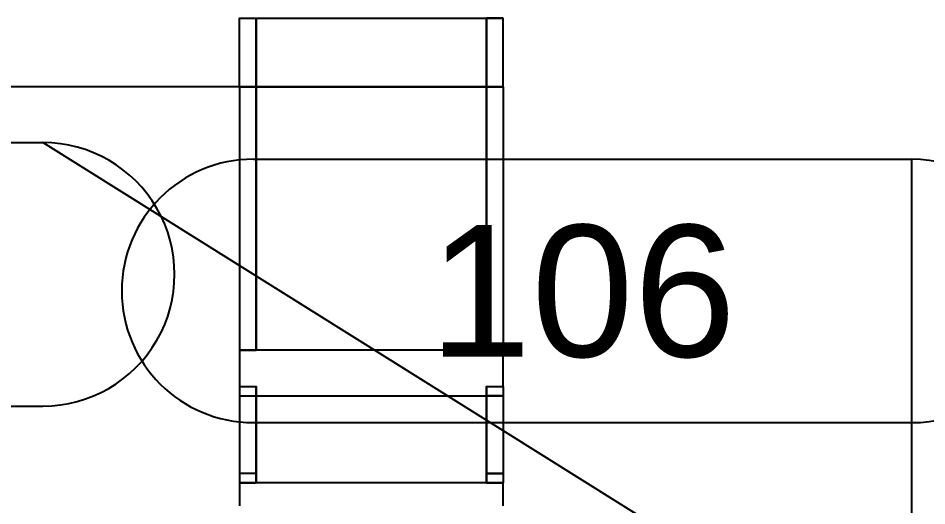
# Model space of a CAD drawing. Header units: inches. Extents: x -21257 to 11444, y 0 to 8704.
# Drawn here: x 2575.9 to 2658.7, y 7272.9 to 7317.3 of the extents above; entities that cross this region are included whole.
import ezdxf
from ezdxf.enums import TextEntityAlignment as Align

# ---------------------------------------------------------------- set-up
doc = ezdxf.new("R2010")
doc.units = ezdxf.units.IN
doc.header["$MEASUREMENT"] = 0
for name, color, linetype in [('100-CONV-NUMBERS', 3, 'Continuous'), ('200-CONV-NUMBERS', 4, 'Continuous'), ('300-CONV-LAYOUT', 6, 'Continuous'), ('300-CONV-LAYOUT-MERGE', 6, 'Continuous'), ('300-CONV-NUMBERS', 6, 'Continuous')]:
    doc.layers.add(name, color=color, linetype=linetype)
doc.styles.get("Standard").update_dxf_attribs({"font": 'helvl.shx'})

# ---------------------------------------------------------------- blocks, each defined once
blk = doc.blocks.new('DCBLOCK')
at = {"linetype": 'Continuous'}
for p, q in [((-0.625, 0), (0, 0)), ((-0.625, -0.25), (0, -0.25))]:
    blk.add_line(p, q, dxfattribs=at)
for centre, start, end in [((-0.625, -0.125), 89.99998, 269.99994), ((0, -0.125), 269.99994, 89.99998)]:
    blk.add_arc(centre, 0.125, start, end)
blk.add_attdef('FORTNAITEM', text='', height=0.125).set_placement((-0.3125, -0.125), align=Align.MIDDLE_CENTER)
at = {"flags": 1}
blk.add_attdef('SERIALNUM', (-0.625, -0.34375), '', height=0.125, dxfattribs=at)
blk = doc.blocks.new('Promise-US15-100330-00-20-408 200 Series')
at = {"layer": '200-CONV-NUMBERS', "color": 1, "linetype": 'Continuous'}
blk.add_line((-12892.656, -7314.562, 138), (-12971.818, -7265.051, 360), dxfattribs=at)
at = {"layer": '200-CONV-NUMBERS', "color": 1, "xscale": 96, "yscale": 96, "zscale": 96}
blk.add_blockref('DCBLOCK', (-12971.818, -7265.051, 360), dxfattribs=at)

msp = doc.modelspace()

# ---------------------------------------------------------------- linework, layer by layer
at = {"layer": '100-CONV-NUMBERS', "linetype": 'Continuous'}
msp.add_line((2657.343, 7256.486, 30), (2657.343, 7304.486, 360), dxfattribs=at)
at = {"layer": '300-CONV-LAYOUT', "linetype": 'Continuous'}
for p, q in [((2596.099, 7311.081, 330), (2597.599, 7311.081, 330)), ((2596.099, 7311.081, 323.5), (2597.599, 7311.081, 323.5)), ((2596.099, 7311.081, 330), (2597.599, 7311.081, 330)), ((2597.599, 7311.081, 320.5), (2596.099, 7311.081, 320.5)), ((2597.599, 7311.081, 323.5), (2597.599, 7311.081, 330)), ((2597.599, 7311.081, 330), (2597.599, 7311.081, 320.5)), ((2620.099, 7311.081, 330), (2618.599, 7311.081, 330)), ((2618.599, 7311.081, 330), (2618.599, 7311.081, 323.5)), ((2618.599, 7311.081, 323.5), (2620.099, 7311.081, 323.5)), ((2618.599, 7311.081, 330), (2620.099, 7311.081, 330)), ((2618.599, 7311.081, 330), (2618.599, 7311.081, 320.5)), ((2618.599, 7311.081, 320.5), (2620.099, 7311.081, 320.5)), ((2596.099, 7287.081, 330), (2597.599, 7287.081, 330)), ((2597.599, 7287.081, 323.5), (2596.099, 7287.081, 323.5)), ((2597.599, 7287.081, 330), (2597.599, 7287.081, 323.5)), ((2618.599, 7287.081, 330), (2620.099, 7287.081, 330)), ((2618.599, 7287.081, 330), (2618.599, 7287.081, 323.5)), ((2618.599, 7287.081, 323.5), (2620.099, 7287.081, 323.5)), ((2596.099, 7283.783, 323.284), (2597.599, 7283.783, 323.284)), ((2597.599, 7283.783, 323.284), (2597.599, 7282.935, 329.728)), ((2618.599, 7282.935, 329.728), (2618.599, 7283.783, 323.284)), ((2618.599, 7283.783, 323.284), (2620.099, 7283.783, 323.284)), ((2596.099, 7282.935, 329.728), (2597.599, 7282.935, 329.728)), ((2620.099, 7282.935, 329.728), (2618.599, 7282.935, 329.728)), ((2597.599, 7275.851, 322.24), (2596.099, 7275.851, 322.24)), ((2597.599, 7275.003, 328.684), (2597.599, 7275.851, 322.24)), ((2618.599, 7275.003, 328.684), (2618.599, 7275.851, 322.24)), ((2618.599, 7275.851, 322.24), (2620.099, 7275.851, 322.24)), ((2596.099, 7275.003, 328.684), (2597.599, 7275.003, 328.684)), ((2618.599, 7275.003, 328.684), (2620.099, 7275.003, 328.684))]:
    msp.add_line(p, q, dxfattribs=at)
at = {"layer": '300-CONV-LAYOUT'}
for p, q in [((2596.099, 7283.783, 0), (2596.099, 7287.081, 0)), ((2620.099, 7283.783, 0), (2620.099, 7287.081, 0)), ((2596.099, 7272.909, 0), (2596.099, 7275.003, 0)), ((2620.099, 7272.909, 0), (2620.099, 7275.003, 0))]:
    msp.add_line(p, q, dxfattribs=at)
for points in [[(2596.099, 7287.081, 330), (2596.099, 7311.081, 330), (2597.599, 7311.081, 330), (2597.599, 7287.081, 330)], [(2596.099, 7287.081, 323.5), (2596.099, 7311.081, 323.5), (2597.599, 7311.081, 323.5), (2597.599, 7287.081, 323.5)], [(2597.599, 7287.081, 330), (2597.599, 7311.081, 330), (2597.599, 7311.081, 323.5), (2597.599, 7287.081, 323.5)], [(2597.599, 7287.081, 330), (2597.599, 7311.081, 330), (2618.599, 7311.081, 330), (2618.599, 7287.081, 330)], [(2618.599, 7287.081, 330), (2618.599, 7311.081, 330), (2620.099, 7311.081, 330), (2620.099, 7287.081, 330)], [(2618.599, 7287.081, 323.5), (2618.599, 7311.081, 323.5), (2620.099, 7311.081, 323.5), (2620.099, 7287.081, 323.5)], [(2618.599, 7287.081, 330), (2618.599, 7311.081, 330), (2618.599, 7311.081, 323.5), (2618.599, 7287.081, 323.5)], [(2596.099, 7275.851, 322.24), (2596.099, 7283.783, 323.284), (2597.599, 7283.783, 323.284), (2597.599, 7275.851, 322.24)], [(2597.599, 7275.003, 328.684), (2597.599, 7282.935, 329.728), (2597.599, 7283.783, 323.284), (2597.599, 7275.851, 322.24)], [(2618.599, 7275.851, 322.24), (2618.599, 7283.783, 323.284), (2620.099, 7283.783, 323.284), (2620.099, 7275.851, 322.24)], [(2618.599, 7275.003, 328.684), (2618.599, 7282.935, 329.728), (2618.599, 7283.783, 323.284), (2618.599, 7275.851, 322.24)], [(2596.099, 7275.003, 328.684), (2596.099, 7282.935, 329.728), (2597.599, 7282.935, 329.728), (2597.599, 7275.003, 328.684)], [(2597.599, 7275.003, 328.684), (2597.599, 7282.935, 329.728), (2618.599, 7282.935, 329.728), (2618.599, 7275.003, 328.684)], [(2618.599, 7275.003, 328.684), (2618.599, 7282.935, 329.728), (2620.099, 7282.935, 329.728), (2620.099, 7275.003, 328.684)]]:
    msp.add_3dface(points, dxfattribs=at)
at = {"layer": '300-CONV-LAYOUT-MERGE', "linetype": 'Continuous'}
for p, q in [((2596.093, 7317.33, 320.5), (2597.593, 7317.33, 320.5)), ((2596.093, 7317.33, 330), (2597.593, 7317.33, 330)), ((2597.593, 7317.33, 320.5), (2597.593, 7317.33, 330)), ((2618.593, 7317.33, 320.5), (2620.093, 7317.33, 320.5)), ((2618.593, 7317.33, 330), (2618.593, 7317.33, 320.5)), ((2620.093, 7317.33, 330), (2618.593, 7317.33, 330))]:
    msp.add_line(p, q, dxfattribs=at)
at = {"layer": '300-CONV-LAYOUT-MERGE'}
for points in [[(2596.093, 7311.08, 320.5), (2596.093, 7317.33, 320.5), (2597.593, 7317.33, 320.5), (2597.593, 7311.08, 320.5)], [(2596.093, 7311.08, 330), (2596.093, 7317.33, 330), (2597.593, 7317.33, 330), (2597.593, 7311.08, 330)], [(2597.593, 7311.08, 330), (2597.593, 7317.33, 330), (2618.593, 7317.33, 330), (2618.593, 7311.08, 330)], [(2597.593, 7311.08, 330), (2597.593, 7317.33, 330), (2597.593, 7317.33, 320.5), (2597.593, 7311.08, 320.5)], [(2618.593, 7311.08, 330), (2618.593, 7317.33, 330), (2618.593, 7317.33, 320.5), (2618.593, 7311.08, 320.5)], [(2618.593, 7311.08, 320.5), (2618.593, 7317.33, 320.5), (2620.093, 7317.33, 320.5), (2620.093, 7311.08, 320.5)], [(2618.593, 7311.08, 330), (2618.593, 7317.33, 330), (2620.093, 7317.33, 330), (2620.093, 7311.08, 330)]]:
    msp.add_3dface(points, dxfattribs=at)
at = {"layer": '300-CONV-NUMBERS', "linetype": 'Continuous'}
msp.add_line((2608.099, 7311.081, 330), (2560.099, 7311.081, 360), dxfattribs=at)

# ---------------------------------------------------------------- block references
msp.add_blockref('Promise-US15-100330-00-20-408 200 Series', (15549.983, 14571.049))
at = {"layer": '100-CONV-NUMBERS', "xscale": 96, "yscale": 96, "zscale": 96}
msp.add_blockref('DCBLOCK', (2657.343, 7304.486, 360), dxfattribs=at).add_auto_attribs({'FORTNAITEM': '106'})

doc.saveas('drawing.dxf')
